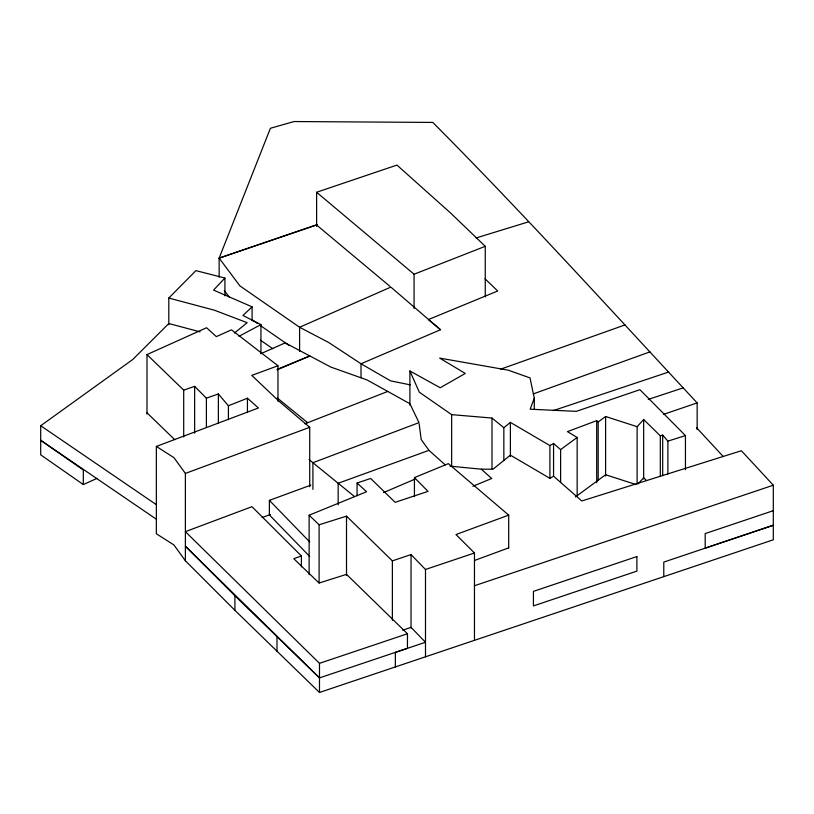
<?xml version="1.0" encoding="UTF-8"?>
<svg xmlns="http://www.w3.org/2000/svg" width="814" height="814" viewBox="0 0 814 814"><rect width="100%" height="100%" fill="white"/><g stroke="black" fill="none" stroke-linecap="round" stroke-linejoin="round"><path stroke-width="1.22" d="M409.9 405.148L409.9 370.97L440.232 387.759L465.282 373.433L439.672 358.099L508.262 370.177L530.006 377.91L534.299 398.127L530.168 409.208L576.332 411.345L639.916 389.692L685.449 435.592L685.449 469.759M219.149 277.157L219.149 258.119L270.401 128.276L294.037 121.54L432.824 122.436C523.412 213.533 609.645 308.842 697.15 402.91L697.15 429.568M637.118 483.658L637.118 426.699L643.66 419.505L660.317 435.856L660.317 476.363M637.932 484.025L643.66 477.737L646.377 480.413M168.803 324.715L168.803 298.056L195.909 270.624L224.908 278.042L213.563 290.099L252.086 306.837L252.086 320.797M252.086 306.837L242.948 315.476L260.948 324.603L260.948 353.795M234.361 333.119L247.161 322.69L214.428 310.205L168.803 298.056M503.846 460.632L503.846 427.716L510.388 422.395L549.898 445.573L549.898 478.479M560.612 482.529L560.612 449.623L577.157 437.433L567.429 431.634L596.703 420.645L598.198 421.967L598.198 480.189M598.198 421.967L605.606 416.503L637.118 426.699M575.417 496.957L605.606 474.735L635.948 484.544M96.998 478.388L83.323 484.554L40.7 454.853L40.7 425.742L132.763 359.493L168.803 323.534L200.02 331.837M549.898 445.573L553.561 443.457L560.612 449.623M238.98 336.304L260.948 324.603M146.988 414.092L146.988 354.599L206.583 327.737L216.321 336.63L231.481 329.833L277.971 365.761L277.971 401.21M261.06 353.602L285.175 342.867L330.759 367.043L367.033 379.935L409.9 403.724L418.996 422.629L312.912 462.718L309.137 459.523M299.593 351.383L299.593 327.259L390.832 287.098L440.506 329.741L361.009 363.766L328.744 342.541L299.593 327.259L239.876 285.867L219.149 258.119L316.412 224.847L389.865 286.284M383.414 492.633L414.814 479.202M277.096 369.841L309.88 355.942L277.218 369.353M414.428 496.601L414.428 477.615L448.341 463.634L508.699 515.12L508.699 548.036M472.934 486.233L491.676 478.51L481.389 469.2L449.989 466.137M309.127 574.704L309.127 515.211L366.565 491.737L357.071 483.028L370.655 478.459L395.126 502.319L428.022 491.381L414.428 477.615M228.408 419.719L228.408 405.789L247.436 398.219L258.425 407.977L156.359 446.438L156.359 533.77L173.931 544.963L185.388 560.775L234.91 610.327L319.485 692.46L773.3 539.804L773.3 485.215L741.391 450.732L581.807 500.976L553.561 476.21L549.898 478.327L510.388 455.148L493.091 469.179L481.389 469.2M485.256 246.316L450.63 213.044L396.937 165.079L316.615 192.257L414.072 274.226L485.256 246.316L485.256 296.947M304.965 423.768L387.759 391.442M185.388 560.775L185.388 473.433L309.717 427.309L309.717 486.803M508.699 515.12L455.982 534.544L474.46 552.991L474.46 640.323M474.725 560.388L508.699 547.873M277.971 365.761L251.77 375.386L278.948 401.18L309.717 427.309M309.747 556.511L269.383 514.916L269.383 500.366L310.856 485.124M262.128 517.541L270.401 514.529M445.309 464.957L428.958 450.346L338.156 483.262L338.156 504.843M533.262 393.915L649.959 351.872M301.404 566.89L301.404 555.972L293.762 558.699L319.098 583.017L346.51 574.369L407.458 633.75L407.458 648.31L319.485 677.899L234.91 595.777L185.388 546.214L319.485 677.899M500.661 369.159L625.02 324.918M146.988 354.599L183.699 390.12L194.648 386.345L206.39 398.178L218.366 393.945L228.408 405.789M663.654 414.326L697.15 402.91M219.149 258.119L317.491 224.695M309.127 515.211L319.098 524.786L346.51 516.147L392.368 560.856L411.039 554.578L425.498 569.474L474.46 552.991M474.46 585.744L773.3 485.215M402.645 630.199L411.039 627.36L425.498 642.256L395.36 652.38L395.36 666.941M301.404 555.972L251.964 506.684L185.388 531.654L319.485 663.339L407.458 633.75M773.3 510.683L705.189 533.587L705.189 548.148L773.3 525.244L663.786 562.087L663.786 576.648M553.194 410.632L668.67 372.039M648.249 399.43L683.211 387.851M660.317 435.856L662.688 435.083L667.887 441.137L667.887 474.043M667.887 441.137L685.449 435.592M476.119 237.953L528.317 221.917M409.9 370.97L419.312 392.195L451.648 414.641L491.992 418.05L503.846 427.716M410.175 384.849L390.517 380.84L361.009 363.766L361.009 377.727M156.359 446.438L173.931 457.631L185.388 473.433M40.7 425.742L156.359 504.66M156.359 519.22L40.7 440.293L83.323 470.004L83.323 484.554M252.228 319.902L257.377 323.473M260.47 325.61L289.296 345.594M260.47 340.171L272.822 348.738M277.36 398.036L307.672 422.72M354.568 496.601L312.912 462.718L312.912 489.377M440.506 329.741L428.408 319.576L497.7 290.985L485.032 278.815M146.988 412.82L174.745 439.682M269.383 500.366L309.747 541.961M696.621 427.777L723.331 456.654M224.328 290.527L229.517 297.466M428.958 450.346L421.204 439.55L419.149 423.829M662.688 435.083L662.688 475.59M643.66 419.505L643.66 478.998M605.606 416.503L605.606 475.997M596.703 420.645L596.703 482.671M577.157 437.433L577.157 495.655M553.561 443.457L553.561 476.363M534.299 398.127L534.299 409.523M510.388 422.395L510.388 456.573M491.992 418.05L491.992 468.681M451.648 414.641L451.648 466.534M425.498 569.474L425.498 656.817M414.072 274.226L414.072 308.394M411.039 554.578L411.039 627.991M392.368 560.856L392.368 620.349M357.071 483.028L357.071 495.685M346.51 516.147L346.51 575.64M319.485 663.339L319.485 692.46M319.098 524.786L319.098 583.017M316.615 192.257L316.615 226.424M276.984 636.67L276.984 651.22M247.436 398.219L247.436 412.138M234.91 595.777L234.91 610.327M224.908 278.042L224.908 295.818M218.366 393.945L218.366 423.056M206.39 398.178L206.39 427.289M194.648 386.345L194.648 433.18M183.699 390.12L183.699 436.955M636.884 556.562L533.435 591.361L533.435 605.911L636.884 571.123L636.884 556.562"/></g></svg>
